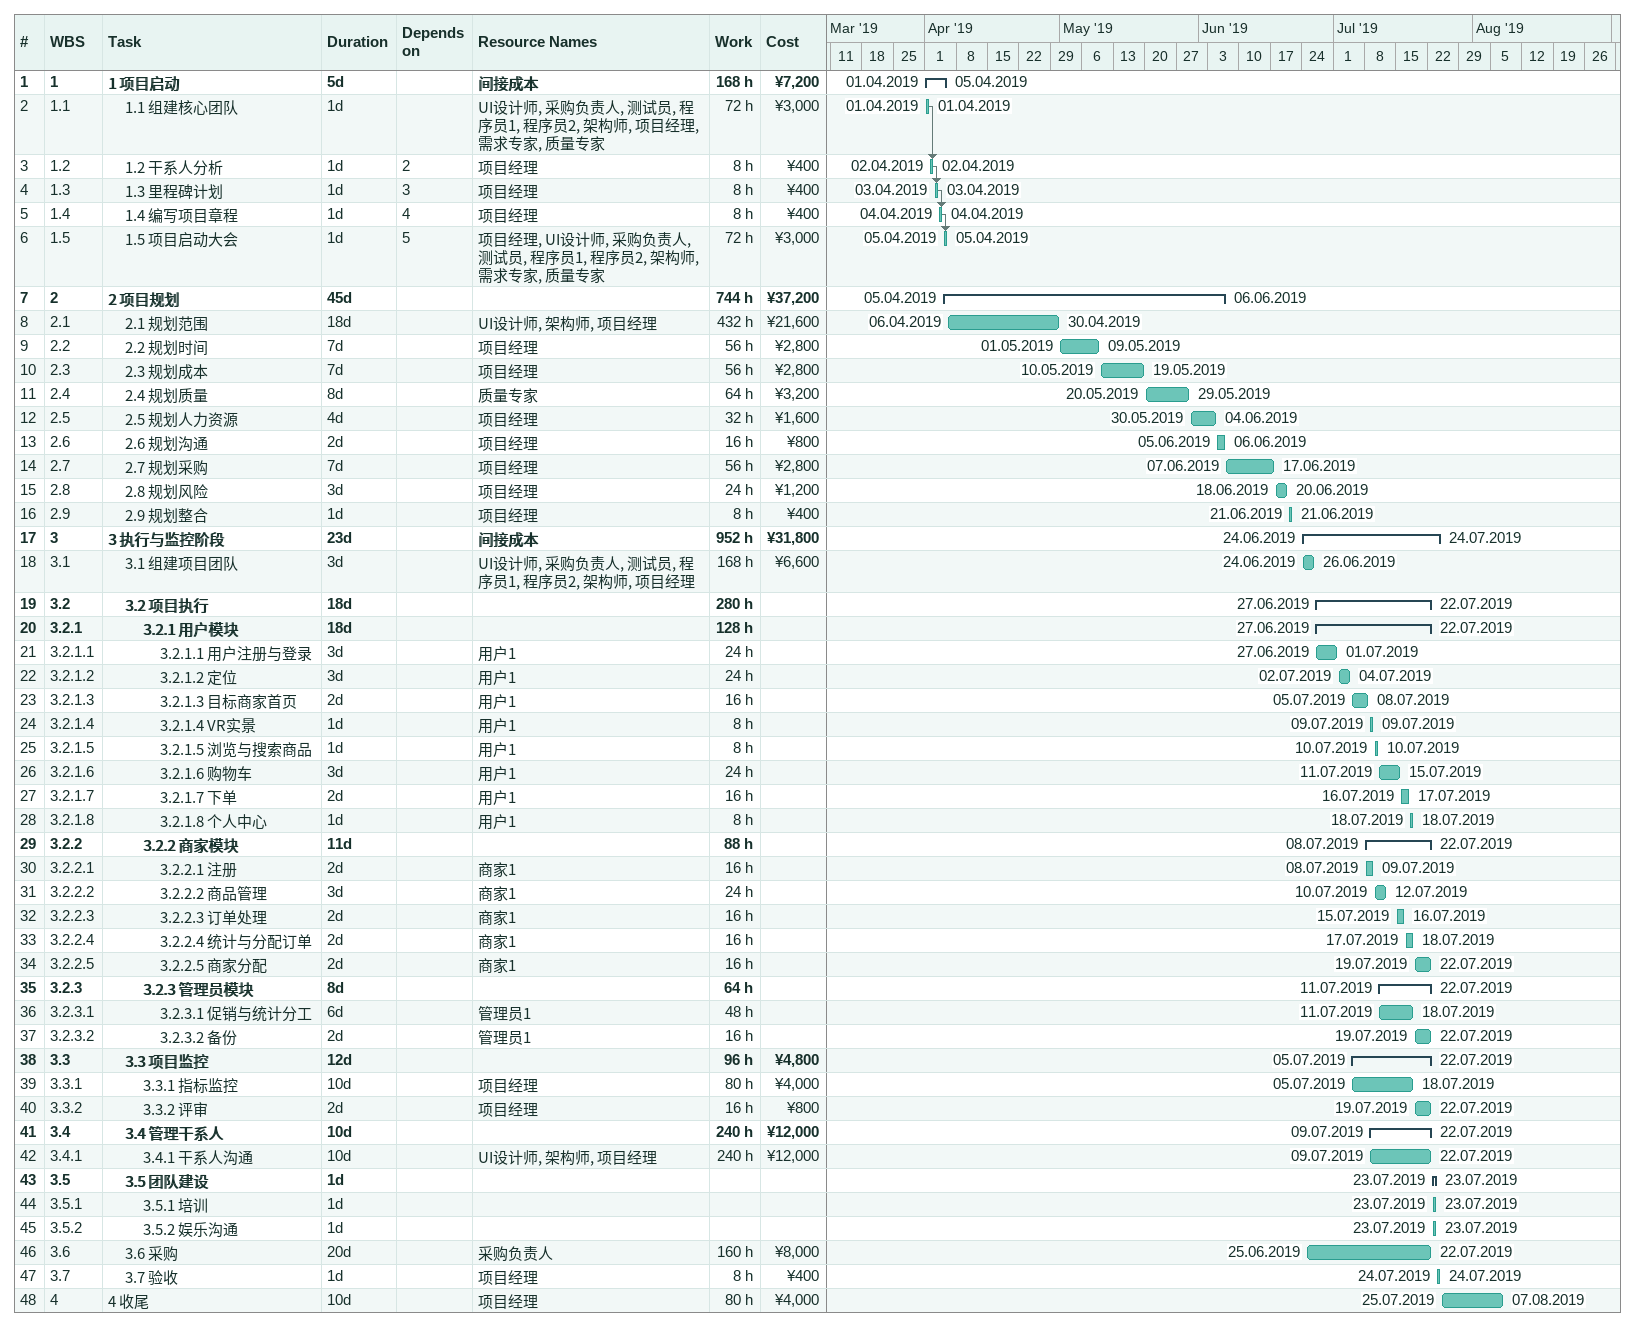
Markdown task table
| ID | WBS | Task | Duration | Start | Finish | Predecessors | Resources | Work (h) | Cost (¥) |
|---|---|---|---|---|---|---|---|---|---|
| 1 | 1 | **1 项目启动** | 5d | 2019-04-01 | 2019-04-05 |  | 间接成本 | 168 | 7200 |
| 2 | 1.1 | 1.1 组建核心团队 | 1d | 2019-04-01 | 2019-04-01 |  | UI设计师, 采购负责人, 测试员, 程序员1, 程序员2, 架构师, 项目经理, 需求专家, 质量专家 | 72 | 3000 |
| 3 | 1.2 | 1.2 干系人分析 | 1d | 2019-04-02 | 2019-04-02 | 2 | 项目经理 | 8 | 400 |
| 4 | 1.3 | 1.3 里程碑计划 | 1d | 2019-04-03 | 2019-04-03 | 3 | 项目经理 | 8 | 400 |
| 5 | 1.4 | 1.4 编写项目章程 | 1d | 2019-04-04 | 2019-04-04 | 4 | 项目经理 | 8 | 400 |
| 6 | 1.5 | 1.5 项目启动大会 | 1d | 2019-04-05 | 2019-04-05 | 5 | 项目经理, UI设计师, 采购负责人, 测试员, 程序员1, 程序员2, 架构师, 需求专家, 质量专家 | 72 | 3000 |
| 7 | 2 | **2 项目规划** | 45d | 2019-04-05 | 2019-06-06 |  |  | 744 | 37200 |
| 8 | 2.1 | 2.1 规划范围 | 18d | 2019-04-06 | 2019-04-30 |  | UI设计师, 架构师, 项目经理 | 432 | 21600 |
| 9 | 2.2 | 2.2 规划时间 | 7d | 2019-05-01 | 2019-05-09 |  | 项目经理 | 56 | 2800 |
| 10 | 2.3 | 2.3 规划成本 | 7d | 2019-05-10 | 2019-05-19 |  | 项目经理 | 56 | 2800 |
| 11 | 2.4 | 2.4 规划质量 | 8d | 2019-05-20 | 2019-05-29 |  | 质量专家 | 64 | 3200 |
| 12 | 2.5 | 2.5 规划人力资源 | 4d | 2019-05-30 | 2019-06-04 |  | 项目经理 | 32 | 1600 |
| 13 | 2.6 | 2.6 规划沟通 | 2d | 2019-06-05 | 2019-06-06 |  | 项目经理 | 16 | 800 |
| 14 | 2.7 | 2.7 规划采购 | 7d | 2019-06-07 | 2019-06-17 |  | 项目经理 | 56 | 2800 |
| 15 | 2.8 | 2.8 规划风险 | 3d | 2019-06-18 | 2019-06-20 |  | 项目经理 | 24 | 1200 |
| 16 | 2.9 | 2.9 规划整合 | 1d | 2019-06-21 | 2019-06-21 |  | 项目经理 | 8 | 400 |
| 17 | 3 | **3 执行与监控阶段** | 23d | 2019-06-24 | 2019-07-24 |  | 间接成本 | 952 | 31800 |
| 18 | 3.1 | 3.1 组建项目团队 | 3d | 2019-06-24 | 2019-06-26 |  | UI设计师, 采购负责人, 测试员, 程序员1, 程序员2, 架构师, 项目经理 | 168 | 6600 |
| 19 | 3.2 | **3.2 项目执行** | 18d | 2019-06-27 | 2019-07-22 |  |  | 280 |  |
| 20 | 3.2.1 | **3.2.1 用户模块** | 18d | 2019-06-27 | 2019-07-22 |  |  | 128 |  |
| 21 | 3.2.1.1 | 3.2.1.1 用户注册与登录 | 3d | 2019-06-27 | 2019-07-01 |  | 用户1 | 24 |  |
| 22 | 3.2.1.2 | 3.2.1.2 定位 | 3d | 2019-07-02 | 2019-07-04 |  | 用户1 | 24 |  |
| 23 | 3.2.1.3 | 3.2.1.3 目标商家首页 | 2d | 2019-07-05 | 2019-07-08 |  | 用户1 | 16 |  |
| 24 | 3.2.1.4 | 3.2.1.4 VR实景 | 1d | 2019-07-09 | 2019-07-09 |  | 用户1 | 8 |  |
| 25 | 3.2.1.5 | 3.2.1.5 浏览与搜索商品 | 1d | 2019-07-10 | 2019-07-10 |  | 用户1 | 8 |  |
| 26 | 3.2.1.6 | 3.2.1.6 购物车 | 3d | 2019-07-11 | 2019-07-15 |  | 用户1 | 24 |  |
| 27 | 3.2.1.7 | 3.2.1.7 下单 | 2d | 2019-07-16 | 2019-07-17 |  | 用户1 | 16 |  |
| 28 | 3.2.1.8 | 3.2.1.8 个人中心 | 1d | 2019-07-18 | 2019-07-18 |  | 用户1 | 8 |  |
| 29 | 3.2.2 | **3.2.2 商家模块** | 11d | 2019-07-08 | 2019-07-22 |  |  | 88 |  |
| 30 | 3.2.2.1 | 3.2.2.1 注册 | 2d | 2019-07-08 | 2019-07-09 |  | 商家1 | 16 |  |
| 31 | 3.2.2.2 | 3.2.2.2 商品管理 | 3d | 2019-07-10 | 2019-07-12 |  | 商家1 | 24 |  |
| 32 | 3.2.2.3 | 3.2.2.3 订单处理 | 2d | 2019-07-15 | 2019-07-16 |  | 商家1 | 16 |  |
| 33 | 3.2.2.4 | 3.2.2.4 统计与分配订单 | 2d | 2019-07-17 | 2019-07-18 |  | 商家1 | 16 |  |
| 34 | 3.2.2.5 | 3.2.2.5 商家分配 | 2d | 2019-07-19 | 2019-07-22 |  | 商家1 | 16 |  |
| 35 | 3.2.3 | **3.2.3 管理员模块** | 8d | 2019-07-11 | 2019-07-22 |  |  | 64 |  |
| 36 | 3.2.3.1 | 3.2.3.1 促销与统计分工 | 6d | 2019-07-11 | 2019-07-18 |  | 管理员1 | 48 |  |
| 37 | 3.2.3.2 | 3.2.3.2 备份 | 2d | 2019-07-19 | 2019-07-22 |  | 管理员1 | 16 |  |
| 38 | 3.3 | **3.3 项目监控** | 12d | 2019-07-05 | 2019-07-22 |  |  | 96 | 4800 |
| 39 | 3.3.1 | 3.3.1 指标监控 | 10d | 2019-07-05 | 2019-07-18 |  | 项目经理 | 80 | 4000 |
| 40 | 3.3.2 | 3.3.2 评审 | 2d | 2019-07-19 | 2019-07-22 |  | 项目经理 | 16 | 800 |
| 41 | 3.4 | **3.4 管理干系人** | 10d | 2019-07-09 | 2019-07-22 |  |  | 240 | 12000 |
| 42 | 3.4.1 | 3.4.1 干系人沟通 | 10d | 2019-07-09 | 2019-07-22 |  | UI设计师, 架构师, 项目经理 | 240 | 12000 |
| 43 | 3.5 | **3.5 团队建设** | 1d | 2019-07-23 | 2019-07-23 |  |  |  |  |
| 44 | 3.5.1 | 3.5.1 培训 | 1d | 2019-07-23 | 2019-07-23 |  |  |  |  |
| 45 | 3.5.2 | 3.5.2 娱乐沟通 | 1d | 2019-07-23 | 2019-07-23 |  |  |  |  |
| 46 | 3.6 | 3.6 采购 | 20d | 2019-06-25 | 2019-07-22 |  | 采购负责人 | 160 | 8000 |
| 47 | 3.7 | 3.7 验收 | 1d | 2019-07-24 | 2019-07-24 |  | 项目经理 | 8 | 400 |
| 48 | 4 | 4 收尾 | 10d | 2019-07-25 | 2019-08-07 |  | 项目经理 | 80 | 4000 |
